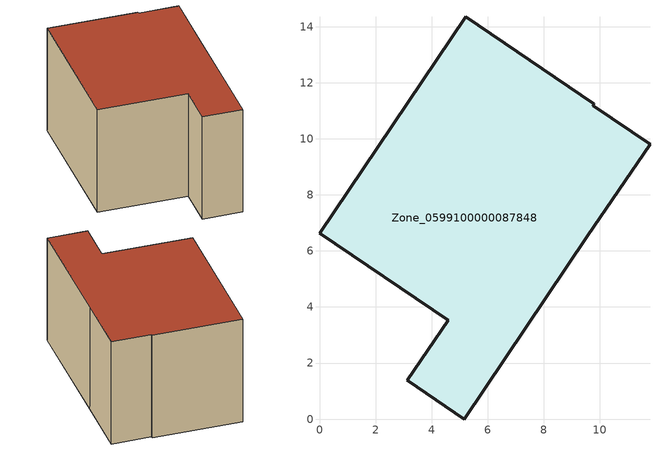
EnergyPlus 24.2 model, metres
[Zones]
Zone_0599100000087848
 floor ground (C_G): 9.55,6.53 5.17,0 3.13,1.38 4.59,3.54 0,6.64 5.21,14.35 9.79,11.26 9.77,11.18 11.79,9.81 z1.43
 wall outside (C_F): 5.17,0 9.55,6.53 11.79,9.81 9.77,11.18 9.79,11.26 5.21,14.35 0,6.64 4.59,3.54 3.13,1.38 5.17,0 z1.43:8.43
 roof outside (C_R): 9.55,6.53 11.79,9.81 9.77,11.18 9.79,11.26 5.21,14.35 0,6.64 4.59,3.54 3.13,1.38 5.17,0 z8.43
[BUILDING]
Pand.0599100000087848: North Axis=0; Terrain=City; Loads Convergence Tolerance Value=0.04; Temperature Convergence Tolerance Value=0.4; Solar Distribution=FullExterior; Maximum Number of Warmup Days=25; Minimum Number of Warmup Days=1
[Site:Location]
Rotterdam.The.Hague.AP_ZH_NLD Design_Conditions: Latitude=51.96; Longitude=4.45; Time Zone=1; Elevation=-4.5
[SITE:GROUNDTEMPERATURE:BUILDINGSURFACE]
18, 18, 18, 18, 18, 18, 18, 18, 18, 18, 18, 18
[MATERIAL] Thermal Absorptance=0.9; Solar Absorptance=0.7; Visible Absorptance=0.7
Name | Roughness | Thickness | Conductivity | Density | Specific Heat
G.TC.1975-1991 | MediumSmooth | 0.15 | 0.288461 | 540 | 1210
F.TC.1975-1991 | Rough | 0.3 | 0.230769 | 1920 | 840
R.TC.1975-1991 | MediumRough | 0.2 | 0.153846 | 1500 | 1000
[CONSTRUCTION]
C_G: G.TC.1975-1991
C_F: F.TC.1975-1991
C_R: R.TC.1975-1991
[ZONE]
Zone_0599100000087848: Type=1; Multiplier=1; Ceiling Height=Autocalculate; Volume=Autocalculate; Floor Area=autocalculate; Part of Total Floor Area=Yes
[ZONEINFILTRATION:DESIGNFLOWRATE]
Infil_Zone_0599100000087848: Zone or ZoneList or Space or SpaceList=Zone_0599100000087848; Schedule=AlwaysOn; Design Flow Rate Calculation Method=Flow/Area; Flow Rate per Floor Area=0.003; Constant Term Coefficient=1; Temperature Term Coefficient=0; Velocity Term Coefficient=0; Velocity Squared Term Coefficient=0
[HVACTEMPLATE:ZONE:IDEALLOADSAIRSYSTEM]
Zone_0599100000087848: Maximum Heating Supply Air Temperature=50; Minimum Cooling Supply Air Temperature=13; Maximum Heating Supply Air Humidity Ratio=0.0156; Minimum Cooling Supply Air Humidity Ratio=0.0077; Heating Limit=NoLimit; Cooling Limit=NoLimit; Dehumidification Control Type=ConstantSensibleHeatRatio; Cooling Sensible Heat Ratio=0.7; Dehumidification Setpoint=60; Humidification Control Type=None; Humidification Setpoint=30; Outdoor Air Method=None; Outdoor Air Flow Rate per Person=0.00944; Outdoor Air Flow Rate per Zone Floor Area=0; Outdoor Air Flow Rate per Zone=0; Demand Controlled Ventilation Type=None; Outdoor Air Economizer Type=NoEconomizer; Heat Recovery Type=None; Sensible Heat Recovery Effectiveness=0.7; Latent Heat Recovery Effectiveness=0.65
[ZONECONTROL:THERMOSTAT]
ThermostatControl_Zone_0599100000087848: Zone or ZoneList=Zone_0599100000087848; Control Type Schedule=DualSetpointControlType; Control 1=Thermostat_Zone_0599100000087848; Temperature Difference Between Cutout And Setpoint=0
[THERMOSTATSETPOINT:DUALSETPOINT]
Thermostat_Zone_0599100000087848: Heating Setpoint Temperature Schedule=HeatingSetpoint_Zone_0599100000087848; Cooling Setpoint Temperature Schedule=CoolingSetpoint_Zone_0599100000087848
[SCHEDULE:COMPACT]
HeatingSetpoint_Zone_0599100000087848: Through: 12/31, For: AllDays, Until: 24:00, 21
CoolingSetpoint_Zone_0599100000087848: Through: 12/31, For: AllDays, Until: 24:00, 24
DualSetpointControlType: Through: 12/31, For: AllDays, Until: 24:00, 4
AlwaysOn: Through: 12/31, For: AllDays, Until: 24:00, 1
